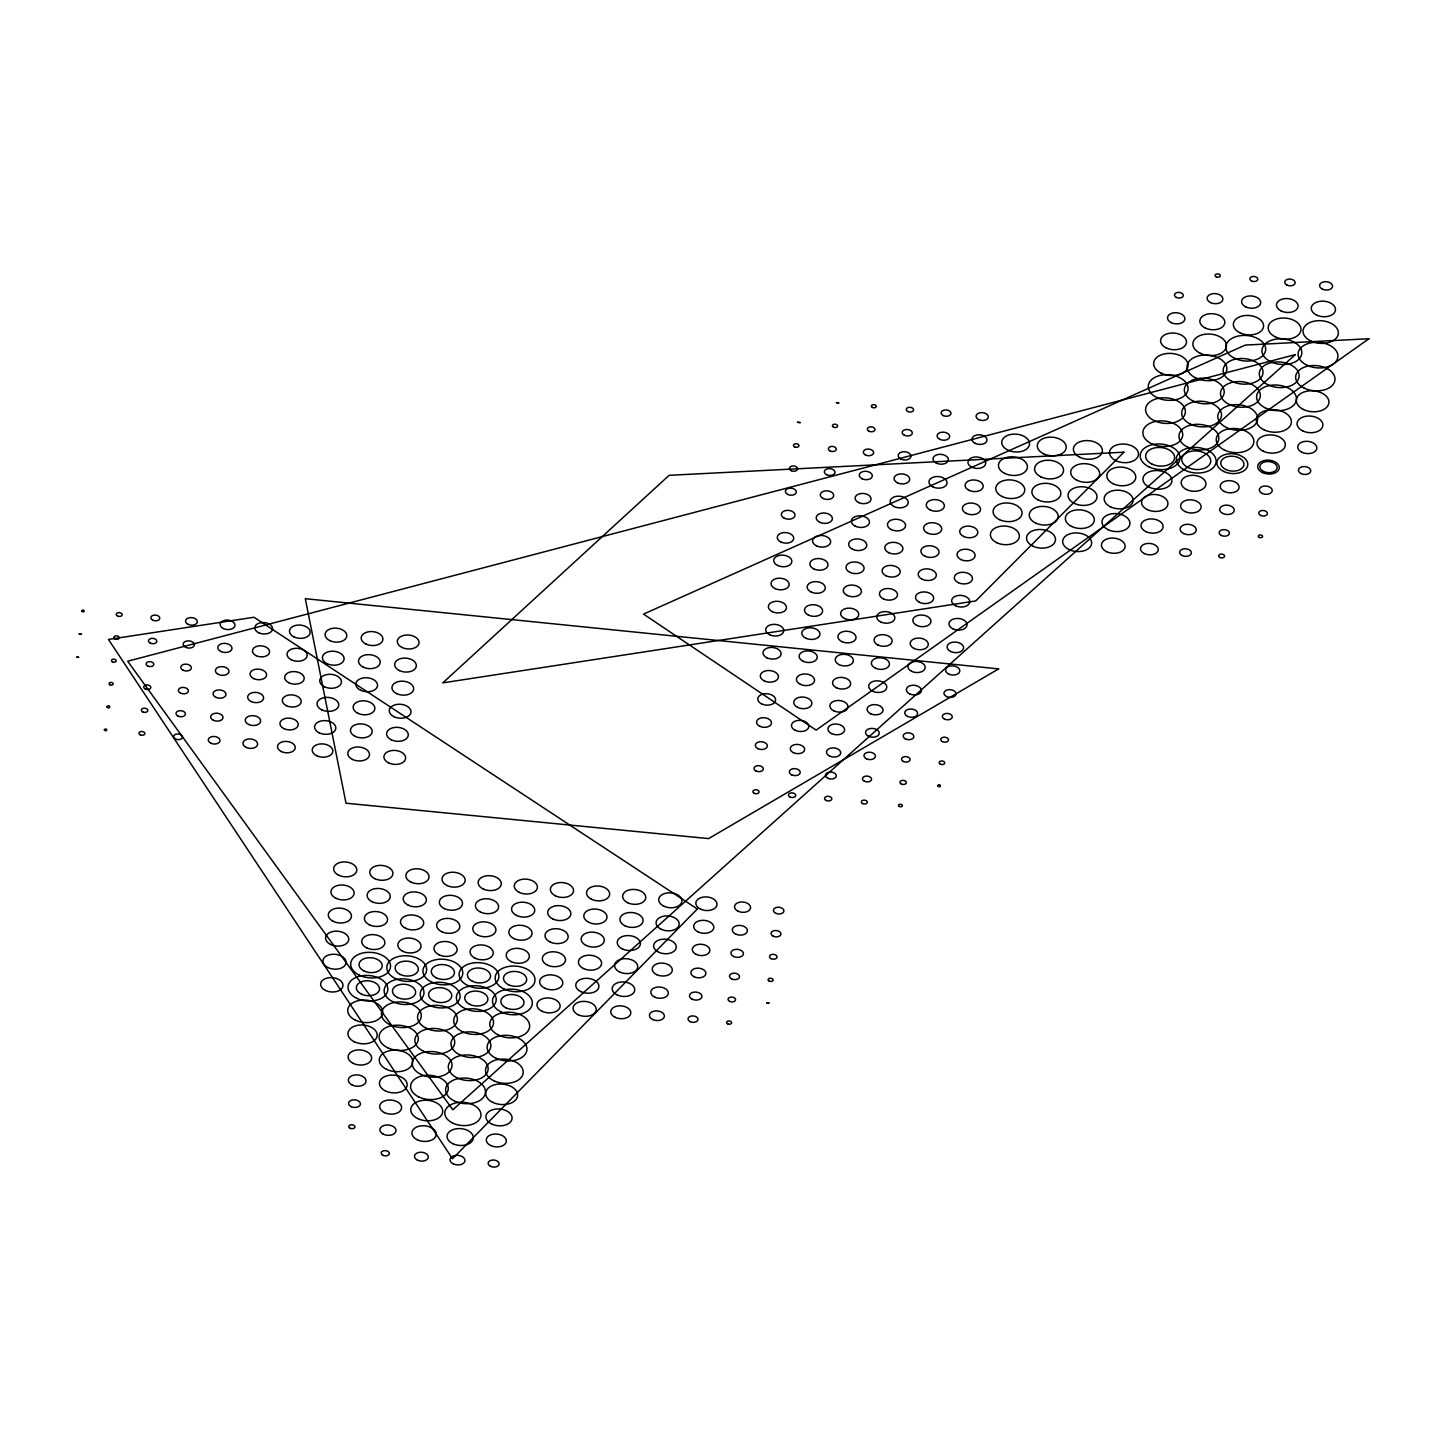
<?xml version="1.0" encoding="UTF-8"?>
<svg xmlns="http://www.w3.org/2000/svg" width="1441" height="1441" viewBox="0 0 1441 1441"><rect width="100%" height="100%" fill="white"/><g stroke="black" fill="none" stroke-linecap="round" stroke-linejoin="round"><path stroke-width="1.5" d="M76.805 657.15L78.625 657.33L76.805 657.15M79.201 634.04L81.615 634.274L79.219 633.932M81.579 610.93C85.109 614.424 84.803 607.796 81.615 610.804M104.328 729.794C107.949 733.199 107.048 726.75 104.346 729.65M106.706 706.684C110.327 710.953 111.029 702.938 106.706 706.684M797.539 422.303L800.277 422.573L797.539 422.303M766.684 1002.81L769.206 1003.062L766.702 1002.756M836.482 402.669L838.932 402.904L836.482 402.615M937.551 785.687C941.748 789.668 940.991 781.977 937.551 785.687M697.318 908.983L452.528 1158.78L108.471 639.444L253.976 617.252L697.318 908.983M1123.908 452.186L975.719 600.933L442.801 682.872L669.128 475.314L1123.908 452.186M1295.297 354.612L452.852 1109.786L127.673 661.221L1295.297 354.612M1368.95 338.743L816.128 730.119L643.533 614.1L1245.24 345.083L1368.95 338.743M998.631 668.894L708.63 838.59L346.002 803.213L305.312 598.699L998.631 668.894M1176.414 297.44A4.431 2.828 4.6 0 0 1183.313 295.621A4.431 2.828 4.6 0 0 1176.973 292.559A4.431 2.828 4.6 0 0 1176.414 297.44M1171.317 322.676A8.7 5.566 4.6 0 0 1184.88 319.109A8.7 5.566 4.6 0 0 1172.434 313.093A8.7 5.566 4.6 0 0 1171.317 322.676M1166.237 347.911A12.969 8.304 4.6 0 0 1186.447 342.598A12.969 8.304 4.6 0 0 1167.894 333.61A12.969 8.304 4.6 0 0 1166.237 347.911M1161.158 373.147A17.256 11.042 4.6 0 0 1188.014 366.086A17.256 11.042 4.6 0 0 1163.373 354.144A17.256 11.042 4.6 0 0 1161.158 373.147M1156.961 397.59A19.958 12.771 4.6 0 0 1188.032 389.43A19.958 12.771 4.6 0 0 1159.501 375.597A19.958 12.771 4.6 0 0 1156.961 397.59M1154.277 420.664A19.958 12.771 4.6 0 0 1185.349 412.504A19.958 12.771 4.6 0 0 1156.817 398.689A19.958 12.771 4.6 0 0 1154.277 420.664M1151.593 443.756A19.958 12.771 4.6 0 0 1182.665 435.596A19.958 12.771 4.6 0 0 1154.151 421.763A19.958 12.771 4.6 0 0 1151.593 443.756M1148.909 466.83A19.958 12.771 4.6 0 0 1179.981 458.67A19.958 12.771 4.6 0 0 1151.467 444.855A19.958 12.771 4.6 0 0 1148.909 466.83M1216.24 276.87A2.594 1.657 4.6 0 0 1220.293 275.807A2.594 1.657 4.6 0 0 1216.582 274.006A2.594 1.657 4.6 0 0 1216.24 276.87M1210.584 302.61A7.889 5.043 4.6 0 0 1222.869 299.386A7.889 5.043 4.6 0 0 1211.593 293.928A7.889 5.043 4.6 0 0 1210.584 302.61M1205.306 328.026A12.519 8.016 4.6 0 0 1224.796 322.91A12.519 8.016 4.6 0 0 1206.91 314.228A12.519 8.016 4.6 0 0 1205.306 328.026M1200.209 353.261A16.806 10.753 4.6 0 0 1226.363 346.398A16.806 10.753 4.6 0 0 1202.37 334.762A16.806 10.753 4.6 0 0 1200.209 353.261M1195.76 377.938A19.958 12.771 4.6 0 0 1226.831 369.779A19.958 12.771 4.6 0 0 1198.318 355.945A19.958 12.771 4.6 0 0 1195.76 377.938M1193.076 401.03A19.958 12.771 4.6 0 0 1224.148 392.871A19.958 12.771 4.6 0 0 1195.634 379.037A19.958 12.771 4.6 0 0 1193.076 401.03M1190.392 424.104A19.958 12.771 4.6 0 0 1221.464 415.945A19.958 12.771 4.6 0 0 1192.95 402.111A19.958 12.771 4.6 0 0 1190.392 424.104M1187.708 447.196A19.958 12.771 4.6 0 0 1218.78 439.019A19.958 12.771 4.6 0 0 1190.266 425.203A19.958 12.771 4.6 0 0 1187.708 447.196M1185.024 470.27A19.958 12.771 4.6 0 0 1216.096 462.111A19.958 12.771 4.6 0 0 1187.582 448.277A19.958 12.771 4.6 0 0 1185.024 470.27M1251.581 280.995A3.981 2.54 4.6 0 0 1257.777 279.374A3.981 2.54 4.6 0 0 1252.103 276.618A3.981 2.54 4.6 0 0 1251.581 280.995M1245.763 306.897A9.565 6.124 4.6 0 0 1260.659 302.988A9.565 6.124 4.6 0 0 1246.987 296.36A9.565 6.124 4.6 0 0 1245.763 306.897M1239.944 332.781A15.149 9.691 4.6 0 0 1263.541 326.603A15.149 9.691 4.6 0 0 1241.89 316.101A15.149 9.691 4.6 0 0 1239.944 332.781M1234.559 358.287A19.958 12.771 4.6 0 0 1265.63 350.127A19.958 12.771 4.6 0 0 1237.117 336.311A19.958 12.771 4.6 0 0 1234.559 358.287M1231.875 381.379A19.958 12.771 4.6 0 0 1262.964 373.219A19.958 12.771 4.6 0 0 1234.433 359.385A19.958 12.771 4.6 0 0 1231.875 381.379M1229.191 404.453A19.958 12.771 4.6 0 0 1260.281 396.293A19.958 12.771 4.6 0 0 1231.749 382.477A19.958 12.771 4.6 0 0 1229.191 404.453M1226.507 427.545A19.958 12.771 4.6 0 0 1257.597 419.385A19.958 12.771 4.6 0 0 1229.065 405.551A19.958 12.771 4.6 0 0 1226.507 427.545M1224.454 450.06A18.841 12.05 4.6 0 0 1253.796 442.351A18.841 12.05 4.6 0 0 1226.867 429.31A18.841 12.05 4.6 0 0 1224.454 450.06M1223.679 471.441A15.455 9.889 4.6 0 0 1247.744 465.119A15.455 9.889 4.6 0 0 1225.661 454.401A15.455 9.889 4.6 0 0 1223.679 471.441M1286.993 285.084A5.26 3.368 4.6 0 0 1295.189 282.922A5.26 3.368 4.6 0 0 1287.66 279.284A5.26 3.368 4.6 0 0 1286.993 285.084M1281.175 310.968A10.844 6.953 4.6 0 0 1298.053 306.537A10.844 6.953 4.6 0 0 1282.562 299.026A10.844 6.953 4.6 0 0 1281.175 310.968M1275.339 336.87A16.427 10.519 4.6 0 0 1300.935 330.151A16.427 10.519 4.6 0 0 1277.447 318.767A16.427 10.519 4.6 0 0 1275.339 336.87M1270.674 361.727A19.958 12.771 4.6 0 0 1301.763 353.567A19.958 12.771 4.6 0 0 1273.232 339.734A19.958 12.771 4.6 0 0 1270.674 361.727M1268.008 384.819A19.958 12.771 4.6 0 0 1299.08 376.641A19.958 12.771 4.6 0 0 1270.548 362.826A19.958 12.771 4.6 0 0 1268.008 384.819M1265.324 407.893A19.958 12.771 4.6 0 0 1296.396 399.733A19.958 12.771 4.6 0 0 1267.864 385.9A19.958 12.771 4.6 0 0 1265.324 407.893M1263.955 429.778A17.598 11.258 4.6 0 0 1291.352 422.591A17.598 11.258 4.6 0 0 1266.225 410.397A17.598 11.258 4.6 0 0 1263.955 429.778M1263.181 451.159A14.212 9.096 4.6 0 0 1285.3 445.359A14.212 9.096 4.6 0 0 1265 435.506A14.212 9.096 4.6 0 0 1263.181 451.159M1262.388 472.54A10.826 6.935 4.6 0 0 1279.248 468.109A10.826 6.935 4.6 0 0 1263.775 460.616A10.826 6.935 4.6 0 0 1262.388 472.54M1322.388 289.155A6.557 4.197 4.6 0 0 1332.583 286.489A6.557 4.197 4.6 0 0 1323.216 281.95A6.557 4.197 4.6 0 0 1322.388 289.155M1316.57 315.057A12.14 7.763 4.6 0 0 1335.465 310.103A12.14 7.763 4.6 0 0 1318.119 301.691A12.14 7.763 4.6 0 0 1316.57 315.057M1310.752 340.959A17.724 11.348 4.6 0 0 1338.329 333.7A17.724 11.348 4.6 0 0 1313.021 321.433A17.724 11.348 4.6 0 0 1310.752 340.959M1306.807 365.167A19.958 12.771 4.6 0 0 1337.878 357.008A19.958 12.771 4.6 0 0 1309.365 343.174A19.958 12.771 4.6 0 0 1306.807 365.167M1304.249 388.133A19.724 12.627 4.6 0 0 1334.96 380.064A19.724 12.627 4.6 0 0 1306.771 366.392A19.724 12.627 4.6 0 0 1304.249 388.133M1303.475 409.514A16.337 10.465 4.6 0 0 1328.908 402.832A16.337 10.465 4.6 0 0 1305.564 391.502A16.337 10.465 4.6 0 0 1303.475 409.514M1302.682 430.895A12.951 8.304 4.6 0 0 1322.874 425.581A12.951 8.304 4.6 0 0 1304.339 416.611A12.951 8.304 4.6 0 0 1302.682 430.895M1301.907 452.258A9.583 6.124 4.6 0 0 1316.822 448.349A9.583 6.124 4.6 0 0 1303.132 441.721A9.583 6.124 4.6 0 0 1301.907 452.258M1301.115 473.639A6.196 3.963 4.6 0 0 1310.77 471.117A6.196 3.963 4.6 0 0 1301.907 466.812A6.196 3.963 4.6 0 0 1301.115 473.639M1007.799 450.06A13.924 8.916 4.6 0 0 1029.486 444.368A13.924 8.916 4.6 0 0 1009.583 434.714A13.924 8.916 4.6 0 0 1007.799 450.06M1004.791 473.441A14.518 9.294 4.6 0 0 1027.397 467.496A14.518 9.294 4.6 0 0 1006.647 457.445A14.518 9.294 4.6 0 0 1004.791 473.441M1002.107 496.515A14.518 9.294 4.6 0 0 1024.713 490.588A14.518 9.294 4.6 0 0 1003.963 480.519A14.518 9.294 4.6 0 0 1002.107 496.515M999.424 519.607A14.518 9.294 4.6 0 0 1022.029 513.662A14.518 9.294 4.6 0 0 1001.279 503.611A14.518 9.294 4.6 0 0 999.424 519.607M996.74 542.681A14.518 9.294 4.6 0 0 1019.345 536.754A14.518 9.294 4.6 0 0 998.595 526.685A14.518 9.294 4.6 0 0 996.74 542.681M1043.59 453.789A14.518 9.294 4.6 0 0 1066.196 447.863A14.518 9.294 4.6 0 0 1045.464 437.794A14.518 9.294 4.6 0 0 1043.59 453.789M1040.906 476.881A14.518 9.294 4.6 0 0 1063.512 470.937A14.518 9.294 4.6 0 0 1042.78 460.886A14.518 9.294 4.6 0 0 1040.906 476.881M1038.222 499.955A14.518 9.294 4.6 0 0 1060.828 494.029A14.518 9.294 4.6 0 0 1040.096 483.96A14.518 9.294 4.6 0 0 1038.222 499.955M1035.557 523.029A14.518 9.294 4.6 0 0 1058.144 517.103A14.518 9.294 4.6 0 0 1037.412 507.052A14.518 9.294 4.6 0 0 1035.557 523.029M1032.873 546.121A14.518 9.294 4.6 0 0 1055.46 540.177A14.518 9.294 4.6 0 0 1034.728 530.126A14.518 9.294 4.6 0 0 1032.873 546.121M1079.723 457.229A14.518 9.294 4.6 0 0 1102.329 451.285A14.518 9.294 4.6 0 0 1081.579 441.234A14.518 9.294 4.6 0 0 1079.723 457.229M1077.039 480.303A14.518 9.294 4.6 0 0 1099.645 474.377A14.518 9.294 4.6 0 0 1078.895 464.308A14.518 9.294 4.6 0 0 1077.039 480.303M1074.356 503.395A14.518 9.294 4.6 0 0 1096.961 497.451A14.518 9.294 4.6 0 0 1076.211 487.4A14.518 9.294 4.6 0 0 1074.356 503.395M1071.672 526.469A14.518 9.294 4.6 0 0 1094.277 520.543A14.518 9.294 4.6 0 0 1073.527 510.474A14.518 9.294 4.6 0 0 1071.672 526.469M1068.988 549.561A14.518 9.294 4.6 0 0 1091.594 543.617A14.518 9.294 4.6 0 0 1070.843 533.566A14.518 9.294 4.6 0 0 1068.988 549.561M1115.838 460.652A14.518 9.294 4.6 0 0 1138.444 454.726A14.518 9.294 4.6 0 0 1117.694 444.675A14.518 9.294 4.6 0 0 1115.838 460.652M1113.154 483.744A14.518 9.294 4.6 0 0 1135.76 477.8A14.518 9.294 4.6 0 0 1115.01 467.749A14.518 9.294 4.6 0 0 1113.154 483.744M1110.471 506.818A14.518 9.294 4.6 0 0 1133.076 500.892A14.518 9.294 4.6 0 0 1112.326 490.841A14.518 9.294 4.6 0 0 1110.471 506.818M1108.057 529.658A14.032 8.988 4.6 0 0 1129.906 523.93A14.032 8.988 4.6 0 0 1109.858 514.203A14.032 8.988 4.6 0 0 1108.057 529.658M1106.598 551.651A11.87 7.601 4.6 0 0 1125.079 546.805A11.87 7.601 4.6 0 0 1108.111 538.592A11.87 7.601 4.6 0 0 1106.598 551.651M1151.953 464.092A14.518 9.294 4.6 0 0 1174.559 458.166A14.518 9.294 4.6 0 0 1153.827 448.097A14.518 9.294 4.6 0 0 1151.953 464.092M1149.27 487.184A14.518 9.294 4.6 0 0 1171.875 481.24A14.518 9.294 4.6 0 0 1151.143 471.189A14.518 9.294 4.6 0 0 1149.27 487.184M1147.324 509.61A13.239 8.466 4.6 0 0 1167.912 504.206A13.239 8.466 4.6 0 0 1149.017 495.038A13.239 8.466 4.6 0 0 1147.324 509.61M1145.847 531.603A11.06 7.079 4.6 0 0 1163.085 527.082A11.06 7.079 4.6 0 0 1147.27 519.408A11.06 7.079 4.6 0 0 1145.847 531.603M1144.388 553.596A8.898 5.692 4.6 0 0 1158.24 549.958A8.898 5.692 4.6 0 0 1145.523 543.797A8.898 5.692 4.6 0 0 1144.388 553.596M1188.086 467.532A14.518 9.294 4.6 0 0 1210.692 461.588A14.518 9.294 4.6 0 0 1189.942 451.537A14.518 9.294 4.6 0 0 1188.086 467.532M1186.573 489.562A12.429 7.962 4.6 0 0 1205.919 484.482A12.429 7.962 4.6 0 0 1188.159 475.872A12.429 7.962 4.6 0 0 1186.573 489.562M1185.096 511.555A10.267 6.575 4.6 0 0 1201.092 507.358A10.267 6.575 4.6 0 0 1186.411 500.243A10.267 6.575 4.6 0 0 1185.096 511.555M1183.637 533.548A8.106 5.188 4.6 0 0 1196.246 530.234A8.106 5.188 4.6 0 0 1184.682 524.632A8.106 5.188 4.6 0 0 1183.637 533.548M1182.178 555.542A5.926 3.801 4.6 0 0 1191.401 553.11A5.926 3.801 4.6 0 0 1182.935 549.003A5.926 3.801 4.6 0 0 1182.178 555.542M1225.823 469.514A11.636 7.439 4.6 0 0 1243.925 464.759A11.636 7.439 4.6 0 0 1227.318 456.707A11.636 7.439 4.6 0 0 1225.823 469.514M1224.364 491.507A9.457 6.052 4.6 0 0 1239.098 487.634A9.457 6.052 4.6 0 0 1225.571 481.078A9.457 6.052 4.6 0 0 1224.364 491.507M1222.887 513.5A7.295 4.665 4.6 0 0 1234.253 510.51A7.295 4.665 4.6 0 0 1223.823 505.449A7.295 4.665 4.6 0 0 1222.887 513.5M1221.428 535.494A5.134 3.278 4.6 0 0 1229.407 533.386A5.134 3.278 4.6 0 0 1222.076 529.838A5.134 3.278 4.6 0 0 1221.428 535.494M1219.951 557.487A2.972 1.891 4.6 0 0 1224.58 556.262A2.972 1.891 4.6 0 0 1220.329 554.209A2.972 1.891 4.6 0 0 1219.951 557.487M1263.613 471.459A8.664 5.548 4.6 0 0 1277.104 467.911A8.664 5.548 4.6 0 0 1264.712 461.913A8.664 5.548 4.6 0 0 1263.613 471.459M1262.136 493.452A6.503 4.161 4.6 0 0 1272.259 490.787A6.503 4.161 4.6 0 0 1262.982 486.283A6.503 4.161 4.6 0 0 1262.136 493.452M1260.677 515.446A4.341 2.774 4.6 0 0 1267.432 513.662A4.341 2.774 4.6 0 0 1261.235 510.672A4.341 2.774 4.6 0 0 1260.677 515.446M1259.218 537.421A2.161 1.387 4.6 0 0 1262.586 536.538A2.161 1.387 4.6 0 0 1259.488 535.043A2.161 1.387 4.6 0 0 1259.218 537.421M794.675 446.908A2.756 1.765 4.6 0 0 798.962 445.773A2.756 1.765 4.6 0 0 795.018 443.864A2.756 1.765 4.6 0 0 794.675 446.908M791.217 470.685A4.125 2.648 4.6 0 0 797.648 468.991A4.125 2.648 4.6 0 0 791.739 466.127A4.125 2.648 4.6 0 0 791.217 470.685M787.759 494.461A5.512 3.53 4.6 0 0 796.333 492.21A5.512 3.53 4.6 0 0 788.461 488.391A5.512 3.53 4.6 0 0 787.759 494.461M784.3 518.238A6.881 4.413 4.6 0 0 795.036 515.41A6.881 4.413 4.6 0 0 785.183 510.654A6.881 4.413 4.6 0 0 784.3 518.238M780.842 542.014A8.268 5.296 4.6 0 0 793.721 538.628A8.268 5.296 4.6 0 0 781.905 532.9A8.268 5.296 4.6 0 0 780.842 542.014M777.708 565.502A9.078 5.8 4.6 0 0 791.83 561.792A9.078 5.8 4.6 0 0 778.861 555.505A9.078 5.8 4.6 0 0 777.708 565.502M775.024 588.576A9.078 5.8 4.6 0 0 789.146 584.866A9.078 5.8 4.6 0 0 776.195 578.58A9.078 5.8 4.6 0 0 775.024 588.576M772.34 611.668A9.078 5.8 4.6 0 0 786.462 607.958A9.078 5.8 4.6 0 0 773.511 601.672A9.078 5.8 4.6 0 0 772.34 611.668M769.656 634.742A9.078 5.8 4.6 0 0 783.778 631.032A9.078 5.8 4.6 0 0 770.827 624.746A9.078 5.8 4.6 0 0 769.656 634.742M766.972 657.835A9.078 5.8 4.6 0 0 781.094 654.124A9.078 5.8 4.6 0 0 768.143 647.838A9.078 5.8 4.6 0 0 766.972 657.835M764.288 680.909A9.078 5.8 4.6 0 0 778.41 677.198A9.078 5.8 4.6 0 0 765.459 670.912A9.078 5.8 4.6 0 0 764.288 680.909M761.695 703.928A8.934 5.71 4.6 0 0 775.6 700.272A8.934 5.71 4.6 0 0 762.829 694.094A8.934 5.71 4.6 0 0 761.695 703.928M759.803 726.3A7.511 4.809 4.6 0 0 771.493 723.22A7.511 4.809 4.6 0 0 760.758 718.014A7.511 4.809 4.6 0 0 759.803 726.3M757.912 748.654A6.088 3.909 4.6 0 0 767.405 746.168A6.088 3.909 4.6 0 0 758.705 741.953A6.088 3.909 4.6 0 0 757.912 748.654M756.039 771.025A4.665 2.99 4.6 0 0 763.298 769.116A4.665 2.99 4.6 0 0 756.633 765.873A4.665 2.99 4.6 0 0 756.039 771.025M754.237 793.325A3.098 1.981 4.6 0 0 759.065 792.046A3.098 1.981 4.6 0 0 754.634 789.902A3.098 1.981 4.6 0 0 754.237 793.325M833.564 427.184A2.612 1.675 4.6 0 0 837.617 426.122A2.612 1.675 4.6 0 0 833.889 424.302A2.612 1.675 4.6 0 0 833.564 427.184M830.106 450.961A3.981 2.558 4.6 0 0 836.302 449.34A3.981 2.558 4.6 0 0 830.61 446.566A3.981 2.558 4.6 0 0 830.106 450.961M826.648 474.737A5.368 3.44 4.6 0 0 835.005 472.54A5.368 3.44 4.6 0 0 827.332 468.829A5.368 3.44 4.6 0 0 826.648 474.737M823.189 498.514A6.737 4.323 4.6 0 0 833.691 495.758A6.737 4.323 4.6 0 0 824.054 491.093A6.737 4.323 4.6 0 0 823.189 498.514M819.731 522.29A8.124 5.206 4.6 0 0 832.376 518.976A8.124 5.206 4.6 0 0 820.776 513.338A8.124 5.206 4.6 0 0 819.731 522.29M816.507 545.851A9.078 5.8 4.6 0 0 830.646 542.14A9.078 5.8 4.6 0 0 817.677 535.854A9.078 5.8 4.6 0 0 816.507 545.851M813.823 568.943A9.078 5.8 4.6 0 0 827.963 565.232A9.078 5.8 4.6 0 0 814.994 558.946A9.078 5.8 4.6 0 0 813.823 568.943M811.139 592.017A9.078 5.8 4.6 0 0 825.279 588.306A9.078 5.8 4.6 0 0 812.31 582.02A9.078 5.8 4.6 0 0 811.139 592.017M808.455 615.091A9.078 5.8 4.6 0 0 822.595 611.398A9.078 5.8 4.6 0 0 809.626 605.112A9.078 5.8 4.6 0 0 808.455 615.091M805.771 638.183A9.078 5.8 4.6 0 0 819.911 634.472A9.078 5.8 4.6 0 0 806.942 628.186A9.078 5.8 4.6 0 0 805.771 638.183M803.087 661.257A9.078 5.8 4.6 0 0 817.227 657.564A9.078 5.8 4.6 0 0 804.258 651.278A9.078 5.8 4.6 0 0 803.087 661.257M800.421 684.349A9.078 5.8 4.6 0 0 814.543 680.638A9.078 5.8 4.6 0 0 801.574 674.352A9.078 5.8 4.6 0 0 800.421 684.349M797.738 707.423A9.078 5.8 4.6 0 0 811.859 703.712A9.078 5.8 4.6 0 0 798.89 697.426A9.078 5.8 4.6 0 0 797.738 707.423M795.252 730.317A8.7 5.566 4.6 0 0 808.797 726.768A8.7 5.566 4.6 0 0 796.369 720.734A8.7 5.566 4.6 0 0 795.252 730.317M793.397 752.67A7.241 4.629 4.6 0 0 804.654 749.716A7.241 4.629 4.6 0 0 794.315 744.709A7.241 4.629 4.6 0 0 793.397 752.67M791.703 774.88A5.494 3.512 4.6 0 0 800.241 772.628A5.494 3.512 4.6 0 0 792.406 768.828A5.494 3.512 4.6 0 0 791.703 774.88M790.028 797.035A3.675 2.342 4.6 0 0 795.738 795.54A3.675 2.342 4.6 0 0 790.497 793A3.675 2.342 4.6 0 0 790.028 797.035M872.435 407.461A2.468 1.585 4.6 0 0 876.29 406.452A2.468 1.585 4.6 0 0 872.76 404.741A2.468 1.585 4.6 0 0 872.435 407.461M868.977 431.237A3.837 2.468 4.6 0 0 874.975 429.67A3.837 2.468 4.6 0 0 869.481 427.004A3.837 2.468 4.6 0 0 868.977 431.237M865.537 455.014A5.224 3.35 4.6 0 0 873.66 452.888A5.224 3.35 4.6 0 0 866.203 449.268A5.224 3.35 4.6 0 0 865.537 455.014M862.078 478.79A6.593 4.233 4.6 0 0 872.345 476.088A6.593 4.233 4.6 0 0 862.925 471.531A6.593 4.233 4.6 0 0 862.078 478.79M858.62 502.567A7.98 5.098 4.6 0 0 871.03 499.306A7.98 5.098 4.6 0 0 859.629 493.777A7.98 5.098 4.6 0 0 858.62 502.567M855.324 526.199A9.078 5.8 4.6 0 0 869.445 522.489A9.078 5.8 4.6 0 0 856.476 516.202A9.078 5.8 4.6 0 0 855.324 526.199M852.64 549.291A9.078 5.8 4.6 0 0 866.761 545.581A9.078 5.8 4.6 0 0 853.793 539.294A9.078 5.8 4.6 0 0 852.64 549.291M849.956 572.365A9.078 5.8 4.6 0 0 864.078 568.655A9.078 5.8 4.6 0 0 851.109 562.368A9.078 5.8 4.6 0 0 849.956 572.365M847.272 595.457A9.078 5.8 4.6 0 0 861.394 591.747A9.078 5.8 4.6 0 0 848.425 585.46A9.078 5.8 4.6 0 0 847.272 595.457M844.588 618.531A9.078 5.8 4.6 0 0 858.71 614.821A9.078 5.8 4.6 0 0 845.741 608.534A9.078 5.8 4.6 0 0 844.588 618.531M841.904 641.623A9.078 5.8 4.6 0 0 856.026 637.913A9.078 5.8 4.6 0 0 843.057 631.626A9.078 5.8 4.6 0 0 841.904 641.623M839.22 664.697A9.078 5.8 4.6 0 0 853.342 660.987A9.078 5.8 4.6 0 0 840.373 654.7A9.078 5.8 4.6 0 0 839.22 664.697M836.537 687.789A9.078 5.8 4.6 0 0 850.658 684.079A9.078 5.8 4.6 0 0 837.689 677.792A9.078 5.8 4.6 0 0 836.537 687.789M833.853 710.863A9.078 5.8 4.6 0 0 847.974 707.153A9.078 5.8 4.6 0 0 835.005 700.866A9.078 5.8 4.6 0 0 833.853 710.863M831.565 733.595A8.376 5.368 4.6 0 0 844.606 730.173A8.376 5.368 4.6 0 0 832.628 724.373A8.376 5.368 4.6 0 0 831.565 733.595M829.566 756.057A7.151 4.575 4.6 0 0 840.697 753.139A7.151 4.575 4.6 0 0 830.484 748.185A7.151 4.575 4.6 0 0 829.566 756.057M827.836 778.284A5.44 3.476 4.6 0 0 836.32 776.051A5.44 3.476 4.6 0 0 828.539 772.286A5.44 3.476 4.6 0 0 827.836 778.284M826.161 800.457A3.639 2.324 4.6 0 0 831.835 798.962A3.639 2.324 4.6 0 0 826.63 796.441A3.639 2.324 4.6 0 0 826.161 800.457M907.866 411.514A3.693 2.36 4.6 0 0 913.63 410.001A3.693 2.36 4.6 0 0 908.352 407.443A3.693 2.36 4.6 0 0 907.866 411.514M904.408 435.29A5.08 3.242 4.6 0 0 912.315 433.219A5.08 3.242 4.6 0 0 905.056 429.706A5.08 3.242 4.6 0 0 904.408 435.29M900.949 459.067A6.448 4.125 4.6 0 0 911 456.437A6.448 4.125 4.6 0 0 901.778 451.97A6.448 4.125 4.6 0 0 900.949 459.067M897.509 482.843A7.835 5.007 4.6 0 0 909.703 479.655A7.835 5.007 4.6 0 0 898.5 474.215A7.835 5.007 4.6 0 0 897.509 482.843M894.122 506.566A9.078 5.8 4.6 0 0 908.244 502.855A9.078 5.8 4.6 0 0 895.275 496.569A9.078 5.8 4.6 0 0 894.122 506.566M891.439 529.64A9.078 5.8 4.6 0 0 905.56 525.929A9.078 5.8 4.6 0 0 892.591 519.643A9.078 5.8 4.6 0 0 891.439 529.64M888.755 552.714A9.078 5.8 4.6 0 0 902.877 549.021A9.078 5.8 4.6 0 0 889.908 542.735A9.078 5.8 4.6 0 0 888.755 552.714M886.071 575.806A9.078 5.8 4.6 0 0 900.193 572.095A9.078 5.8 4.6 0 0 887.242 565.809A9.078 5.8 4.6 0 0 886.071 575.806M883.387 598.88A9.078 5.8 4.6 0 0 897.509 595.169A9.078 5.8 4.6 0 0 884.558 588.901A9.078 5.8 4.6 0 0 883.387 598.88M880.703 621.972A9.078 5.8 4.6 0 0 894.825 618.261A9.078 5.8 4.6 0 0 881.874 611.975A9.078 5.8 4.6 0 0 880.703 621.972M878.019 645.046A9.078 5.8 4.6 0 0 892.141 641.335A9.078 5.8 4.6 0 0 879.19 635.049A9.078 5.8 4.6 0 0 878.019 645.046M875.335 668.138A9.078 5.8 4.6 0 0 889.457 664.427A9.078 5.8 4.6 0 0 876.506 658.141A9.078 5.8 4.6 0 0 875.335 668.138M872.652 691.212A9.078 5.8 4.6 0 0 886.773 687.501A9.078 5.8 4.6 0 0 873.822 681.215A9.078 5.8 4.6 0 0 872.652 691.212M870.598 713.745A7.98 5.098 4.6 0 0 883.009 710.485A7.98 5.098 4.6 0 0 871.607 704.955A7.98 5.098 4.6 0 0 870.598 713.745M868.527 736.279A6.881 4.413 4.6 0 0 879.244 733.469A6.881 4.413 4.6 0 0 869.391 728.696A6.881 4.413 4.6 0 0 868.527 736.279M866.455 758.813A5.8 3.711 4.6 0 0 875.462 756.453A5.8 3.711 4.6 0 0 867.194 752.436A5.8 3.711 4.6 0 0 866.455 758.813M864.456 781.274A4.557 2.918 4.6 0 0 871.553 779.419A4.557 2.918 4.6 0 0 865.05 776.249A4.557 2.918 4.6 0 0 864.456 781.274M862.637 803.574A3.008 1.927 4.6 0 0 867.338 802.349A3.008 1.927 4.6 0 0 863.033 800.259A3.008 1.927 4.6 0 0 862.637 803.574M943.297 415.584A4.935 3.152 4.6 0 0 950.988 413.567A4.935 3.152 4.6 0 0 943.927 410.145A4.935 3.152 4.6 0 0 943.297 415.584M939.838 439.361A6.304 4.035 4.6 0 0 949.673 436.767A6.304 4.035 4.6 0 0 940.649 432.408A6.304 4.035 4.6 0 0 939.838 439.361M936.38 463.137A7.691 4.917 4.6 0 0 948.358 459.985A7.691 4.917 4.6 0 0 937.37 454.654A7.691 4.917 4.6 0 0 936.38 463.137M932.921 486.914A9.078 5.8 4.6 0 0 947.043 483.203A9.078 5.8 4.6 0 0 934.092 476.917A9.078 5.8 4.6 0 0 932.921 486.914M930.238 509.988A9.078 5.8 4.6 0 0 944.359 506.277A9.078 5.8 4.6 0 0 931.408 499.991A9.078 5.8 4.6 0 0 930.238 509.988M927.554 533.08A9.078 5.8 4.6 0 0 941.693 529.369A9.078 5.8 4.6 0 0 928.725 523.083A9.078 5.8 4.6 0 0 927.554 533.08M924.87 556.154A9.078 5.8 4.6 0 0 939.01 552.443A9.078 5.8 4.6 0 0 926.041 546.157A9.078 5.8 4.6 0 0 924.87 556.154M922.186 579.246A9.078 5.8 4.6 0 0 936.326 575.535A9.078 5.8 4.6 0 0 923.357 569.249A9.078 5.8 4.6 0 0 922.186 579.246M919.502 602.32A9.078 5.8 4.6 0 0 933.642 598.609A9.078 5.8 4.6 0 0 920.673 592.323A9.078 5.8 4.6 0 0 919.502 602.32M916.818 625.412A9.078 5.8 4.6 0 0 930.958 621.701A9.078 5.8 4.6 0 0 917.989 615.415A9.078 5.8 4.6 0 0 916.818 625.412M914.134 648.486A9.078 5.8 4.6 0 0 928.274 644.775A9.078 5.8 4.6 0 0 915.305 638.489A9.078 5.8 4.6 0 0 914.134 648.486M911.685 671.362A8.664 5.548 4.6 0 0 925.176 667.813A8.664 5.548 4.6 0 0 912.801 661.815A8.664 5.548 4.6 0 0 911.685 671.362M909.613 693.896A7.565 4.845 4.6 0 0 921.411 690.797A7.565 4.845 4.6 0 0 910.586 685.556A7.565 4.845 4.6 0 0 909.613 693.896M907.542 716.429A6.485 4.143 4.6 0 0 917.647 713.781A6.485 4.143 4.6 0 0 908.37 709.296A6.485 4.143 4.6 0 0 907.542 716.429M905.47 738.963A5.386 3.458 4.6 0 0 913.864 736.765A5.386 3.458 4.6 0 0 906.173 733.019A5.386 3.458 4.6 0 0 905.47 738.963M903.417 761.496A4.305 2.756 4.6 0 0 910.1 759.731A4.305 2.756 4.6 0 0 903.957 756.759A4.305 2.756 4.6 0 0 903.417 761.496M901.346 784.03A3.206 2.053 4.6 0 0 906.335 782.715A3.206 2.053 4.6 0 0 901.742 780.5A3.206 2.053 4.6 0 0 901.346 784.03M899.364 806.474A1.945 1.243 4.6 0 0 902.408 805.681A1.945 1.243 4.6 0 0 899.616 804.33A1.945 1.243 4.6 0 0 899.364 806.474M978.727 419.637A6.16 3.945 4.6 0 0 988.328 417.115A6.16 3.945 4.6 0 0 979.52 412.846A6.16 3.945 4.6 0 0 978.727 419.637M975.269 443.414A7.547 4.827 4.6 0 0 987.013 440.334A7.547 4.827 4.6 0 0 976.241 435.092A7.547 4.827 4.6 0 0 975.269 443.414M971.81 467.19A8.916 5.71 4.6 0 0 985.698 463.534A8.916 5.71 4.6 0 0 972.963 457.355A8.916 5.71 4.6 0 0 971.81 467.19M969.054 490.336A9.078 5.8 4.6 0 0 983.176 486.644A9.078 5.8 4.6 0 0 970.207 480.357A9.078 5.8 4.6 0 0 969.054 490.336M966.371 513.428A9.078 5.8 4.6 0 0 980.492 509.718A9.078 5.8 4.6 0 0 967.523 503.431A9.078 5.8 4.6 0 0 966.371 513.428M963.687 536.502A9.078 5.8 4.6 0 0 977.809 532.792A9.078 5.8 4.6 0 0 964.84 526.505A9.078 5.8 4.6 0 0 963.687 536.502M961.003 559.594A9.078 5.8 4.6 0 0 975.125 555.884A9.078 5.8 4.6 0 0 962.156 549.597A9.078 5.8 4.6 0 0 961.003 559.594M958.319 582.668A9.078 5.8 4.6 0 0 972.441 578.958A9.078 5.8 4.6 0 0 959.472 572.671A9.078 5.8 4.6 0 0 958.319 582.668M955.635 605.76A9.078 5.8 4.6 0 0 969.757 602.05A9.078 5.8 4.6 0 0 956.788 595.763A9.078 5.8 4.6 0 0 955.635 605.76M952.951 628.834A9.078 5.8 4.6 0 0 967.073 625.124A9.078 5.8 4.6 0 0 954.104 618.837A9.078 5.8 4.6 0 0 952.951 628.834M950.718 651.512A8.268 5.278 4.6 0 0 963.579 648.144A8.268 5.278 4.6 0 0 951.78 642.416A8.268 5.278 4.6 0 0 950.718 651.512M948.646 674.046A7.169 4.593 4.6 0 0 959.814 671.11A7.169 4.593 4.6 0 0 949.565 666.156A7.169 4.593 4.6 0 0 948.646 674.046M946.575 696.579A6.07 3.891 4.6 0 0 956.049 694.094A6.07 3.891 4.6 0 0 947.349 689.879A6.07 3.891 4.6 0 0 946.575 696.579M944.503 719.113A4.989 3.188 4.6 0 0 952.267 717.078A4.989 3.188 4.6 0 0 945.152 713.619A4.989 3.188 4.6 0 0 944.503 719.113M942.432 741.647A3.891 2.486 4.6 0 0 948.502 740.062A3.891 2.486 4.6 0 0 942.936 737.36A3.891 2.486 4.6 0 0 942.432 741.647M940.361 764.18A2.81 1.801 4.6 0 0 944.738 763.028A2.81 1.801 4.6 0 0 940.721 761.082A2.81 1.801 4.6 0 0 940.361 764.18M359.403 975.197A19.958 12.771 4.6 0 0 390.475 967.037A19.958 12.771 4.6 0 0 361.961 953.203A19.958 12.771 4.6 0 0 359.403 975.197M356.72 998.289A19.958 12.771 4.6 0 0 387.791 990.129A19.958 12.771 4.6 0 0 359.277 976.296A19.958 12.771 4.6 0 0 356.72 998.289M355.387 1020.156A17.544 11.222 4.6 0 0 382.712 1012.969A17.544 11.222 4.6 0 0 357.638 1000.829A17.544 11.222 4.6 0 0 355.387 1020.156M354.324 1041.771A14.662 9.385 4.6 0 0 377.146 1035.791A14.662 9.385 4.6 0 0 356.215 1025.632A14.662 9.385 4.6 0 0 354.324 1041.771M353.279 1063.404A11.762 7.529 4.6 0 0 371.598 1058.595A11.762 7.529 4.6 0 0 354.774 1050.435A11.762 7.529 4.6 0 0 353.279 1063.404M352.216 1085.037A8.88 5.674 4.6 0 0 366.032 1081.398A8.88 5.674 4.6 0 0 353.351 1075.256A8.88 5.674 4.6 0 0 352.216 1085.037M351.154 1106.652A5.98 3.837 4.6 0 0 360.466 1104.22A5.98 3.837 4.6 0 0 351.91 1100.059A5.98 3.837 4.6 0 0 351.154 1106.652M350.091 1128.285A3.098 1.981 4.6 0 0 354.918 1127.024A3.098 1.981 4.6 0 0 350.487 1124.881A3.098 1.981 4.6 0 0 350.091 1128.285M395.518 978.637A19.958 12.771 4.6 0 0 426.608 970.477A19.958 12.771 4.6 0 0 398.076 956.644A19.958 12.771 4.6 0 0 395.518 978.637M392.835 1001.711A19.958 12.771 4.6 0 0 423.924 993.551A19.958 12.771 4.6 0 0 395.392 979.736A19.958 12.771 4.6 0 0 392.835 1001.711M390.151 1024.803A19.958 12.771 4.6 0 0 421.24 1016.644A19.958 12.771 4.6 0 0 392.709 1002.81A19.958 12.771 4.6 0 0 390.151 1024.803M387.647 1047.733A19.652 12.591 4.6 0 0 418.25 1039.7A19.652 12.591 4.6 0 0 390.151 1026.082A19.652 12.591 4.6 0 0 387.647 1047.733M386.584 1069.366A16.77 10.735 4.6 0 0 412.684 1062.503A16.77 10.735 4.6 0 0 388.728 1050.885A16.77 10.735 4.6 0 0 386.584 1069.366M385.522 1090.981A13.888 8.88 4.6 0 0 407.137 1085.307A13.888 8.88 4.6 0 0 387.305 1075.688A13.888 8.88 4.6 0 0 385.522 1090.981M384.459 1112.614A10.988 7.043 4.6 0 0 401.571 1108.129A10.988 7.043 4.6 0 0 385.864 1100.51A10.988 7.043 4.6 0 0 384.459 1112.614M383.414 1134.229A8.07 5.17 4.6 0 0 395.987 1130.933A8.07 5.17 4.6 0 0 384.441 1125.331A8.07 5.17 4.6 0 0 383.414 1134.229M382.946 1155.322A4.125 2.648 4.6 0 0 389.376 1153.629A4.125 2.648 4.6 0 0 383.486 1150.783A4.125 2.648 4.6 0 0 382.946 1155.322M431.652 982.078A19.958 12.771 4.6 0 0 462.723 973.918A19.958 12.771 4.6 0 0 434.191 960.084A19.958 12.771 4.6 0 0 431.652 982.078M428.968 1005.152A19.958 12.771 4.6 0 0 460.039 996.992A19.958 12.771 4.6 0 0 431.507 983.158A19.958 12.771 4.6 0 0 428.968 1005.152M426.284 1028.244A19.958 12.771 4.6 0 0 457.355 1020.066A19.958 12.771 4.6 0 0 428.842 1006.25A19.958 12.771 4.6 0 0 426.284 1028.244M423.6 1051.318A19.958 12.771 4.6 0 0 454.672 1043.158A19.958 12.771 4.6 0 0 426.158 1029.324A19.958 12.771 4.6 0 0 423.6 1051.318M420.916 1074.392A19.958 12.771 4.6 0 0 451.988 1066.232A19.958 12.771 4.6 0 0 423.474 1052.416A19.958 12.771 4.6 0 0 420.916 1074.392M418.827 1096.943A18.877 12.086 4.6 0 0 448.241 1089.216A18.877 12.086 4.6 0 0 421.24 1076.139A18.877 12.086 4.6 0 0 418.827 1096.943M417.764 1118.576A15.995 10.231 4.6 0 0 442.675 1112.038A15.995 10.231 4.6 0 0 419.817 1100.942A15.995 10.231 4.6 0 0 417.764 1118.576M417.224 1139.741A12.194 7.817 4.6 0 0 436.209 1134.751A12.194 7.817 4.6 0 0 418.773 1126.304A12.194 7.817 4.6 0 0 417.224 1139.741M417.494 1160.167A6.935 4.431 4.6 0 0 428.301 1157.339A6.935 4.431 4.6 0 0 418.376 1152.53A6.935 4.431 4.6 0 0 417.494 1160.167M467.767 985.5A19.958 12.771 4.6 0 0 498.838 977.34A19.958 12.771 4.6 0 0 470.324 963.525A19.958 12.771 4.6 0 0 467.767 985.5M465.083 1008.592A19.958 12.771 4.6 0 0 496.154 1000.432A19.958 12.771 4.6 0 0 467.641 986.599A19.958 12.771 4.6 0 0 465.083 1008.592M462.399 1031.666A19.958 12.771 4.6 0 0 493.47 1023.506A19.958 12.771 4.6 0 0 464.957 1009.673A19.958 12.771 4.6 0 0 462.399 1031.666M459.715 1054.758A19.958 12.771 4.6 0 0 490.787 1046.598A19.958 12.771 4.6 0 0 462.273 1032.765A19.958 12.771 4.6 0 0 459.715 1054.758M457.031 1077.832A19.958 12.771 4.6 0 0 488.103 1069.672A19.958 12.771 4.6 0 0 459.589 1055.839A19.958 12.771 4.6 0 0 457.031 1077.832M454.347 1100.924A19.958 12.771 4.6 0 0 485.419 1092.764A19.958 12.771 4.6 0 0 456.905 1078.931A19.958 12.771 4.6 0 0 454.347 1100.924M452.69 1123.079A18.121 11.6 4.6 0 0 480.916 1115.658A18.121 11.6 4.6 0 0 455.014 1103.104A18.121 11.6 4.6 0 0 452.69 1123.079M452.798 1143.668A13.185 8.43 4.6 0 0 473.314 1138.282A13.185 8.43 4.6 0 0 454.473 1129.15A13.185 8.43 4.6 0 0 452.798 1143.668M453.303 1163.896A7.493 4.791 4.6 0 0 464.975 1160.834A7.493 4.791 4.6 0 0 454.257 1155.628A7.493 4.791 4.6 0 0 453.303 1163.896M503.882 988.94A19.958 12.771 4.6 0 0 534.971 980.781A19.958 12.771 4.6 0 0 506.439 966.947A19.958 12.771 4.6 0 0 503.882 988.94M501.198 1012.014A19.958 12.771 4.6 0 0 532.287 1003.855A19.958 12.771 4.6 0 0 503.756 990.039A19.958 12.771 4.6 0 0 501.198 1012.014M498.514 1035.106A19.958 12.771 4.6 0 0 529.604 1026.947A19.958 12.771 4.6 0 0 501.072 1013.113A19.958 12.771 4.6 0 0 498.514 1035.106M495.83 1058.18A19.958 12.771 4.6 0 0 526.92 1050.021A19.958 12.771 4.6 0 0 498.388 1036.205A19.958 12.771 4.6 0 0 495.83 1058.18M493.759 1080.732A18.895 12.104 4.6 0 0 523.173 1073.005A18.895 12.104 4.6 0 0 496.172 1059.91A18.895 12.104 4.6 0 0 493.759 1080.732M492.696 1102.365A16.013 10.249 4.6 0 0 517.607 1095.826A16.013 10.249 4.6 0 0 494.731 1084.731A16.013 10.249 4.6 0 0 492.696 1102.365M491.633 1123.998A13.113 8.394 4.6 0 0 512.059 1118.63A13.113 8.394 4.6 0 0 493.308 1109.534A13.113 8.394 4.6 0 0 491.633 1123.998M490.679 1145.523A10.033 6.412 4.6 0 0 506.295 1141.416A10.033 6.412 4.6 0 0 491.957 1134.463A10.033 6.412 4.6 0 0 490.679 1145.523M490.516 1166.345A5.53 3.548 4.6 0 0 499.144 1164.076A5.53 3.548 4.6 0 0 491.237 1160.239A5.53 3.548 4.6 0 0 490.516 1166.345M117.532 616.028A2.99 1.909 4.6 0 0 122.197 614.803A2.99 1.909 4.6 0 0 117.91 612.731A2.99 1.909 4.6 0 0 117.532 616.028M115.01 638.957A2.684 1.729 4.6 0 0 119.207 637.859A2.684 1.729 4.6 0 0 115.352 635.985A2.684 1.729 4.6 0 0 115.01 638.957M112.506 661.887A2.396 1.531 4.6 0 0 116.217 660.915A2.396 1.531 4.6 0 0 112.812 659.258A2.396 1.531 4.6 0 0 112.506 661.887M109.984 684.817A2.089 1.333 4.6 0 0 113.227 683.953A2.089 1.333 4.6 0 0 110.255 682.512A2.089 1.333 4.6 0 0 109.984 684.817M152.818 620.206A4.467 2.864 4.6 0 0 159.789 618.369A4.467 2.864 4.6 0 0 153.394 615.271A4.467 2.864 4.6 0 0 152.818 620.206M150.296 643.136A4.161 2.666 4.6 0 0 156.799 641.425A4.161 2.666 4.6 0 0 150.837 638.543A4.161 2.666 4.6 0 0 150.296 643.136M147.793 666.066A3.873 2.468 4.6 0 0 153.809 664.481A3.873 2.468 4.6 0 0 148.279 661.797A3.873 2.468 4.6 0 0 147.793 666.066M145.271 688.996A3.566 2.288 4.6 0 0 150.819 687.537A3.566 2.288 4.6 0 0 145.739 685.069A3.566 2.288 4.6 0 0 145.271 688.996M142.767 711.926A3.26 2.089 4.6 0 0 147.847 710.593A3.26 2.089 4.6 0 0 143.181 708.324A3.26 2.089 4.6 0 0 142.767 711.926M140.245 734.856A2.954 1.891 4.6 0 0 144.857 733.649A2.954 1.891 4.6 0 0 140.624 731.596A2.954 1.891 4.6 0 0 140.245 734.856M188.105 624.385A5.944 3.801 4.6 0 0 197.381 621.954A5.944 3.801 4.6 0 0 188.861 617.829A5.944 3.801 4.6 0 0 188.105 624.385M185.601 647.315A5.656 3.621 4.6 0 0 194.391 645.01A5.656 3.621 4.6 0 0 186.321 641.083A5.656 3.621 4.6 0 0 185.601 647.315M183.079 670.245A5.35 3.422 4.6 0 0 191.401 668.048A5.35 3.422 4.6 0 0 183.764 664.355A5.35 3.422 4.6 0 0 183.079 670.245M180.575 693.175A5.043 3.224 4.6 0 0 188.411 691.104A5.043 3.224 4.6 0 0 181.206 687.609A5.043 3.224 4.6 0 0 180.575 693.175M178.054 716.105A4.737 3.026 4.6 0 0 185.439 714.16A4.737 3.026 4.6 0 0 178.666 710.881A4.737 3.026 4.6 0 0 178.054 716.105M175.55 739.035A4.431 2.846 4.6 0 0 182.449 737.216A4.431 2.846 4.6 0 0 176.108 734.153A4.431 2.846 4.6 0 0 175.55 739.035M223.391 628.564A7.421 4.755 4.6 0 0 234.973 625.52A7.421 4.755 4.6 0 0 224.346 620.369A7.421 4.755 4.6 0 0 223.391 628.564M220.887 651.494A7.133 4.557 4.6 0 0 231.983 648.576A7.133 4.557 4.6 0 0 221.806 643.641A7.133 4.557 4.6 0 0 220.887 651.494M218.366 674.424A6.827 4.359 4.6 0 0 228.993 671.632A6.827 4.359 4.6 0 0 219.248 666.913A6.827 4.359 4.6 0 0 218.366 674.424M215.862 697.354A6.521 4.179 4.6 0 0 226.003 694.688A6.521 4.179 4.6 0 0 216.69 690.167A6.521 4.179 4.6 0 0 215.862 697.354M213.34 720.284A6.214 3.981 4.6 0 0 223.031 717.744A6.214 3.981 4.6 0 0 214.151 713.439A6.214 3.981 4.6 0 0 213.34 720.284M210.836 743.214A5.908 3.783 4.6 0 0 220.041 740.8A5.908 3.783 4.6 0 0 211.593 736.693A5.908 3.783 4.6 0 0 210.836 743.214M258.696 632.743A8.898 5.692 4.6 0 0 272.565 629.105A8.898 5.692 4.6 0 0 259.83 622.926A8.898 5.692 4.6 0 0 258.696 632.743M256.174 655.673A8.61 5.512 4.6 0 0 269.575 652.161A8.61 5.512 4.6 0 0 257.273 646.198A8.61 5.512 4.6 0 0 256.174 655.673M253.67 678.603A8.304 5.314 4.6 0 0 266.585 675.199A8.304 5.314 4.6 0 0 254.733 669.453A8.304 5.314 4.6 0 0 253.67 678.603M251.148 701.533A7.998 5.116 4.6 0 0 263.595 698.255A7.998 5.116 4.6 0 0 252.175 692.725A7.998 5.116 4.6 0 0 251.148 701.533M248.645 724.463A7.691 4.917 4.6 0 0 260.623 721.311A7.691 4.917 4.6 0 0 249.617 715.979A7.691 4.917 4.6 0 0 248.645 724.463M246.123 747.393A7.385 4.737 4.6 0 0 257.633 744.367A7.385 4.737 4.6 0 0 247.077 739.251A7.385 4.737 4.6 0 0 246.123 747.393M293.982 636.922A10.375 6.647 4.6 0 0 310.157 632.671A10.375 6.647 4.6 0 0 295.315 625.484A10.375 6.647 4.6 0 0 293.982 636.922M291.46 659.852A10.087 6.448 4.6 0 0 307.167 655.727A10.087 6.448 4.6 0 0 292.757 648.738A10.087 6.448 4.6 0 0 291.46 659.852M288.957 682.782A9.781 6.25 4.6 0 0 304.177 678.783A9.781 6.25 4.6 0 0 290.199 672.01A9.781 6.25 4.6 0 0 288.957 682.782M286.435 705.712A9.475 6.07 4.6 0 0 301.187 701.839A9.475 6.07 4.6 0 0 287.66 695.264A9.475 6.07 4.6 0 0 286.435 705.712M283.931 728.642A9.168 5.872 4.6 0 0 298.215 724.895A9.168 5.872 4.6 0 0 285.102 718.537A9.168 5.872 4.6 0 0 283.931 728.642M281.409 751.572A8.862 5.674 4.6 0 0 295.225 747.933A8.862 5.674 4.6 0 0 282.544 741.791A8.862 5.674 4.6 0 0 281.409 751.572M329.827 640.615A10.88 6.971 4.6 0 0 346.777 636.147A10.88 6.971 4.6 0 0 331.214 628.618A10.88 6.971 4.6 0 0 329.827 640.615M327.143 663.689A10.88 6.971 4.6 0 0 344.093 659.239A10.88 6.971 4.6 0 0 328.53 651.692A10.88 6.971 4.6 0 0 327.143 663.689M324.459 686.763A10.88 6.971 4.6 0 0 341.409 682.313A10.88 6.971 4.6 0 0 325.846 674.784A10.88 6.971 4.6 0 0 324.459 686.763M321.775 709.855A10.88 6.971 4.6 0 0 338.725 705.406A10.88 6.971 4.6 0 0 323.162 697.858A10.88 6.971 4.6 0 0 321.775 709.855M319.218 732.821A10.645 6.809 4.6 0 0 335.807 728.462A10.645 6.809 4.6 0 0 320.586 721.094A10.645 6.809 4.6 0 0 319.218 732.821M316.714 755.75A10.339 6.629 4.6 0 0 332.817 751.518A10.339 6.629 4.6 0 0 318.029 744.349A10.339 6.629 4.6 0 0 316.714 755.75M365.942 644.037A10.88 6.971 4.6 0 0 382.892 639.588A10.88 6.971 4.6 0 0 367.329 632.041A10.88 6.971 4.6 0 0 365.942 644.037M363.258 667.129A10.88 6.971 4.6 0 0 380.208 662.68A10.88 6.971 4.6 0 0 364.645 655.133A10.88 6.971 4.6 0 0 363.258 667.129M360.574 690.203A10.88 6.971 4.6 0 0 377.524 685.754A10.88 6.971 4.6 0 0 361.961 678.207A10.88 6.971 4.6 0 0 360.574 690.203M357.89 713.295A10.88 6.971 4.6 0 0 374.84 708.846A10.88 6.971 4.6 0 0 359.277 701.299A10.88 6.971 4.6 0 0 357.89 713.295M355.207 736.369A10.88 6.971 4.6 0 0 372.156 731.92A10.88 6.971 4.6 0 0 356.593 724.373A10.88 6.971 4.6 0 0 355.207 736.369M352.523 759.461A10.88 6.971 4.6 0 0 369.472 754.994A10.88 6.971 4.6 0 0 353.91 747.465A10.88 6.971 4.6 0 0 352.523 759.461M402.057 647.477A10.88 6.971 4.6 0 0 419.007 643.028A10.88 6.971 4.6 0 0 403.462 635.481A10.88 6.971 4.6 0 0 402.057 647.477M399.373 670.551A10.88 6.971 4.6 0 0 416.323 666.102A10.88 6.971 4.6 0 0 400.778 658.573A10.88 6.971 4.6 0 0 399.373 670.551M396.689 693.643A10.88 6.971 4.6 0 0 413.639 689.194A10.88 6.971 4.6 0 0 398.094 681.647A10.88 6.971 4.6 0 0 396.689 693.643M394.005 716.717A10.88 6.971 4.6 0 0 410.955 712.268A10.88 6.971 4.6 0 0 395.41 704.721A10.88 6.971 4.6 0 0 394.005 716.717M391.322 739.809A10.88 6.971 4.6 0 0 408.271 735.36A10.88 6.971 4.6 0 0 392.727 727.813A10.88 6.971 4.6 0 0 391.322 739.809M388.638 762.883A10.88 6.971 4.6 0 0 405.605 758.434A10.88 6.971 4.6 0 0 390.043 750.887A10.88 6.971 4.6 0 0 388.638 762.883M338.707 875.227A11.618 7.439 4.6 0 0 356.774 870.49A11.618 7.439 4.6 0 0 340.184 862.438A11.618 7.439 4.6 0 0 338.707 875.227M336.023 898.319A11.618 7.439 4.6 0 0 354.108 893.564A11.618 7.439 4.6 0 0 337.5 885.513A11.618 7.439 4.6 0 0 336.023 898.319M333.339 921.393A11.618 7.439 4.6 0 0 351.424 916.656A11.618 7.439 4.6 0 0 334.816 908.605A11.618 7.439 4.6 0 0 333.339 921.393M330.655 944.485A11.618 7.439 4.6 0 0 348.74 939.73A11.618 7.439 4.6 0 0 332.132 931.679A11.618 7.439 4.6 0 0 330.655 944.485M327.972 967.559A11.618 7.439 4.6 0 0 346.056 962.822A11.618 7.439 4.6 0 0 329.449 954.771A11.618 7.439 4.6 0 0 327.972 967.559M325.504 990.435A11.204 7.169 4.6 0 0 342.976 985.86A11.204 7.169 4.6 0 0 326.945 978.097A11.204 7.169 4.6 0 0 325.504 990.435M374.822 878.668A11.618 7.439 4.6 0 0 392.907 873.912A11.618 7.439 4.6 0 0 376.317 865.879A11.618 7.439 4.6 0 0 374.822 878.668M372.138 901.742A11.618 7.439 4.6 0 0 390.223 897.004A11.618 7.439 4.6 0 0 373.633 888.953A11.618 7.439 4.6 0 0 372.138 901.742M369.454 924.834A11.618 7.439 4.6 0 0 387.539 920.079A11.618 7.439 4.6 0 0 370.949 912.045A11.618 7.439 4.6 0 0 369.454 924.834M366.771 947.908A11.618 7.439 4.6 0 0 384.855 943.171A11.618 7.439 4.6 0 0 368.266 935.119A11.618 7.439 4.6 0 0 366.771 947.908M364.087 971A11.618 7.439 4.6 0 0 382.171 966.245A11.618 7.439 4.6 0 0 365.582 958.211A11.618 7.439 4.6 0 0 364.087 971M361.403 994.074A11.618 7.439 4.6 0 0 379.487 989.337A11.618 7.439 4.6 0 0 362.898 981.285A11.618 7.439 4.6 0 0 361.403 994.074M410.937 882.108A11.618 7.439 4.6 0 0 429.022 877.353A11.618 7.439 4.6 0 0 412.432 869.301A11.618 7.439 4.6 0 0 410.937 882.108M408.253 905.182A11.618 7.439 4.6 0 0 426.338 900.445A11.618 7.439 4.6 0 0 409.748 892.393A11.618 7.439 4.6 0 0 408.253 905.182M405.569 928.274A11.618 7.439 4.6 0 0 423.654 923.519A11.618 7.439 4.6 0 0 407.064 915.467A11.618 7.439 4.6 0 0 405.569 928.274M402.886 951.348A11.618 7.439 4.6 0 0 420.97 946.593A11.618 7.439 4.6 0 0 404.381 938.559A11.618 7.439 4.6 0 0 402.886 951.348M400.202 974.44A11.618 7.439 4.6 0 0 418.286 969.685A11.618 7.439 4.6 0 0 401.697 961.633A11.618 7.439 4.6 0 0 400.202 974.44M397.536 997.514A11.618 7.439 4.6 0 0 415.602 992.759A11.618 7.439 4.6 0 0 399.013 984.725A11.618 7.439 4.6 0 0 397.536 997.514M447.07 885.531A11.618 7.439 4.6 0 0 465.137 880.793A11.618 7.439 4.6 0 0 448.547 872.742A11.618 7.439 4.6 0 0 447.07 885.531M444.386 908.623A11.618 7.439 4.6 0 0 462.471 903.867A11.618 7.439 4.6 0 0 445.863 895.834A11.618 7.439 4.6 0 0 444.386 908.623M441.703 931.697A11.618 7.439 4.6 0 0 459.787 926.959A11.618 7.439 4.6 0 0 443.18 918.908A11.618 7.439 4.6 0 0 441.703 931.697M439.019 954.789A11.618 7.439 4.6 0 0 457.103 950.033A11.618 7.439 4.6 0 0 440.496 942A11.618 7.439 4.6 0 0 439.019 954.789M436.335 977.863A11.618 7.439 4.6 0 0 454.419 973.125A11.618 7.439 4.6 0 0 437.812 965.074A11.618 7.439 4.6 0 0 436.335 977.863M433.651 1000.955A11.618 7.439 4.6 0 0 451.735 996.199A11.618 7.439 4.6 0 0 435.128 988.148A11.618 7.439 4.6 0 0 433.651 1000.955M483.185 888.971A11.618 7.439 4.6 0 0 501.27 884.216A11.618 7.439 4.6 0 0 484.68 876.182A11.618 7.439 4.6 0 0 483.185 888.971M480.501 912.063A11.618 7.439 4.6 0 0 498.586 907.308A11.618 7.439 4.6 0 0 481.996 899.256A11.618 7.439 4.6 0 0 480.501 912.063M477.818 935.137A11.618 7.439 4.6 0 0 495.902 930.382A11.618 7.439 4.6 0 0 479.313 922.348A11.618 7.439 4.6 0 0 477.818 935.137M475.134 958.211A11.618 7.439 4.6 0 0 493.218 953.474A11.618 7.439 4.6 0 0 476.629 945.422A11.618 7.439 4.6 0 0 475.134 958.211M472.45 981.303A11.618 7.439 4.6 0 0 490.534 976.548A11.618 7.439 4.6 0 0 473.945 968.514A11.618 7.439 4.6 0 0 472.45 981.303M469.766 1004.377A11.618 7.439 4.6 0 0 487.851 999.64A11.618 7.439 4.6 0 0 471.261 991.588A11.618 7.439 4.6 0 0 469.766 1004.377M519.3 892.411A11.618 7.439 4.6 0 0 537.385 887.656A11.618 7.439 4.6 0 0 520.795 879.622A11.618 7.439 4.6 0 0 519.3 892.411M516.617 915.485A11.618 7.439 4.6 0 0 534.701 910.748A11.618 7.439 4.6 0 0 518.112 902.696A11.618 7.439 4.6 0 0 516.617 915.485M513.933 938.577A11.618 7.439 4.6 0 0 532.017 933.822A11.618 7.439 4.6 0 0 515.428 925.77A11.618 7.439 4.6 0 0 513.933 938.577M511.249 961.651A11.618 7.439 4.6 0 0 529.333 956.914A11.618 7.439 4.6 0 0 512.744 948.862A11.618 7.439 4.6 0 0 511.249 961.651M508.565 984.743A11.618 7.439 4.6 0 0 526.649 979.988A11.618 7.439 4.6 0 0 510.06 971.936A11.618 7.439 4.6 0 0 508.565 984.743M505.899 1007.817A11.618 7.439 4.6 0 0 523.966 1003.08A11.618 7.439 4.6 0 0 507.376 995.029A11.618 7.439 4.6 0 0 505.899 1007.817M555.433 895.834A11.618 7.439 4.6 0 0 573.518 891.096A11.618 7.439 4.6 0 0 556.91 883.045A11.618 7.439 4.6 0 0 555.433 895.834M552.75 918.926A11.618 7.439 4.6 0 0 570.834 914.17A11.618 7.439 4.6 0 0 554.227 906.137A11.618 7.439 4.6 0 0 552.75 918.926M550.066 942A11.618 7.439 4.6 0 0 568.15 937.262A11.618 7.439 4.6 0 0 551.543 929.211A11.618 7.439 4.6 0 0 550.066 942M547.382 965.092A11.618 7.439 4.6 0 0 565.466 960.336A11.618 7.439 4.6 0 0 548.859 952.303A11.618 7.439 4.6 0 0 547.382 965.092M544.698 988.166A11.618 7.439 4.6 0 0 562.783 983.428A11.618 7.439 4.6 0 0 546.175 975.377A11.618 7.439 4.6 0 0 544.698 988.166M542.014 1011.258A11.618 7.439 4.6 0 0 560.099 1006.502A11.618 7.439 4.6 0 0 543.491 998.469A11.618 7.439 4.6 0 0 542.014 1011.258M591.549 899.274A11.618 7.439 4.6 0 0 609.633 894.537A11.618 7.439 4.6 0 0 593.044 886.485A11.618 7.439 4.6 0 0 591.549 899.274M588.865 922.366A11.618 7.439 4.6 0 0 606.949 917.611A11.618 7.439 4.6 0 0 590.36 909.559A11.618 7.439 4.6 0 0 588.865 922.366M586.181 945.44A11.618 7.439 4.6 0 0 604.265 940.703A11.618 7.439 4.6 0 0 587.676 932.651A11.618 7.439 4.6 0 0 586.181 945.44M583.497 968.532A11.618 7.439 4.6 0 0 601.581 963.777A11.618 7.439 4.6 0 0 584.992 955.725A11.618 7.439 4.6 0 0 583.497 968.532M580.813 991.606A11.618 7.439 4.6 0 0 598.898 986.851A11.618 7.439 4.6 0 0 582.308 978.817A11.618 7.439 4.6 0 0 580.813 991.606M578.129 1014.698A11.618 7.439 4.6 0 0 596.214 1009.943A11.618 7.439 4.6 0 0 579.624 1001.891A11.618 7.439 4.6 0 0 578.129 1014.698M627.664 902.714A11.618 7.439 4.6 0 0 645.748 897.959A11.618 7.439 4.6 0 0 629.159 889.926A11.618 7.439 4.6 0 0 627.664 902.714M624.98 925.788A11.618 7.439 4.6 0 0 643.064 921.051A11.618 7.439 4.6 0 0 626.475 913A11.618 7.439 4.6 0 0 624.98 925.788M622.296 948.88A11.618 7.439 4.6 0 0 640.38 944.125A11.618 7.439 4.6 0 0 623.791 936.092A11.618 7.439 4.6 0 0 622.296 948.88M619.612 971.955A11.618 7.439 4.6 0 0 637.697 967.217A11.618 7.439 4.6 0 0 621.107 959.166A11.618 7.439 4.6 0 0 619.612 971.955M617.108 994.884A11.312 7.241 4.6 0 0 634.724 990.273A11.312 7.241 4.6 0 0 618.549 982.438A11.312 7.241 4.6 0 0 617.108 994.884M615.145 1017.328A10.051 6.43 4.6 0 0 630.78 1013.221A10.051 6.43 4.6 0 0 616.424 1006.268A10.051 6.43 4.6 0 0 615.145 1017.328M663.797 906.155A11.618 7.439 4.6 0 0 681.881 901.4A11.618 7.439 4.6 0 0 665.274 893.348A11.618 7.439 4.6 0 0 663.797 906.155M661.113 929.229A11.618 7.439 4.6 0 0 679.197 924.474A11.618 7.439 4.6 0 0 662.59 916.44A11.618 7.439 4.6 0 0 661.113 929.229M658.573 952.177A11.33 7.259 4.6 0 0 676.225 947.53A11.33 7.259 4.6 0 0 660.032 939.676A11.33 7.259 4.6 0 0 658.573 952.177M656.61 974.62A10.069 6.448 4.6 0 0 672.281 970.495A10.069 6.448 4.6 0 0 657.907 963.525A10.069 6.448 4.6 0 0 656.61 974.62M654.646 997.064A8.808 5.638 4.6 0 0 668.336 993.461A8.808 5.638 4.6 0 0 655.763 987.373A8.808 5.638 4.6 0 0 654.646 997.064M652.665 1019.508A7.529 4.827 4.6 0 0 664.391 1016.427A7.529 4.827 4.6 0 0 653.638 1011.204A7.529 4.827 4.6 0 0 652.665 1019.508M700.47 909.091A10.627 6.809 4.6 0 0 717.006 904.732A10.627 6.809 4.6 0 0 701.821 897.383A10.627 6.809 4.6 0 0 700.47 909.091M698.074 931.895A10.087 6.466 4.6 0 0 713.799 927.77A10.087 6.466 4.6 0 0 699.371 920.781A10.087 6.466 4.6 0 0 698.074 931.895M696.111 954.338A8.826 5.656 4.6 0 0 709.855 950.736A8.826 5.656 4.6 0 0 697.246 944.63A8.826 5.656 4.6 0 0 696.111 954.338M694.148 976.782A7.565 4.845 4.6 0 0 705.91 973.702A7.565 4.845 4.6 0 0 695.102 968.46A7.565 4.845 4.6 0 0 694.148 976.782M692.166 999.225A6.286 4.017 4.6 0 0 701.965 996.668A6.286 4.017 4.6 0 0 692.977 992.309A6.286 4.017 4.6 0 0 692.166 999.225M690.203 1021.669A5.025 3.206 4.6 0 0 698.02 1019.616A5.025 3.206 4.6 0 0 690.833 1016.139A5.025 3.206 4.6 0 0 690.203 1021.669M738.026 911.234A8.07 5.17 4.6 0 0 750.581 907.938A8.07 5.17 4.6 0 0 739.053 902.336A8.07 5.17 4.6 0 0 738.026 911.234M735.612 934.074A7.583 4.845 4.6 0 0 747.411 930.976A7.583 4.845 4.6 0 0 736.585 925.716A7.583 4.845 4.6 0 0 735.612 934.074M733.649 956.518A6.322 4.035 4.6 0 0 743.466 953.924A6.322 4.035 4.6 0 0 734.46 949.565A6.322 4.035 4.6 0 0 733.649 956.518M731.668 978.961A5.043 3.224 4.6 0 0 739.521 976.89A5.043 3.224 4.6 0 0 732.316 973.395A5.043 3.224 4.6 0 0 731.668 978.961M729.704 1001.405A3.783 2.414 4.6 0 0 735.576 999.856A3.783 2.414 4.6 0 0 730.191 997.244A3.783 2.414 4.6 0 0 729.704 1001.405M727.723 1023.849A2.504 1.603 4.6 0 0 731.632 1022.822A2.504 1.603 4.6 0 0 728.047 1021.075A2.504 1.603 4.6 0 0 727.723 1023.849M775.708 913.27A5.296 3.386 4.6 0 0 783.94 911.108A5.296 3.386 4.6 0 0 776.393 907.434A5.296 3.386 4.6 0 0 775.708 913.27M773.187 936.2A4.989 3.206 4.6 0 0 780.968 934.164A4.989 3.206 4.6 0 0 773.835 930.706A4.989 3.206 4.6 0 0 773.187 936.2M771.169 958.679A3.801 2.432 4.6 0 0 777.095 957.13A3.801 2.432 4.6 0 0 771.655 954.5A3.801 2.432 4.6 0 0 771.169 958.679M769.206 981.123A2.54 1.621 4.6 0 0 773.151 980.096A2.54 1.621 4.6 0 0 769.53 978.331A2.54 1.621 4.6 0 0 769.206 981.123"/></g></svg>
